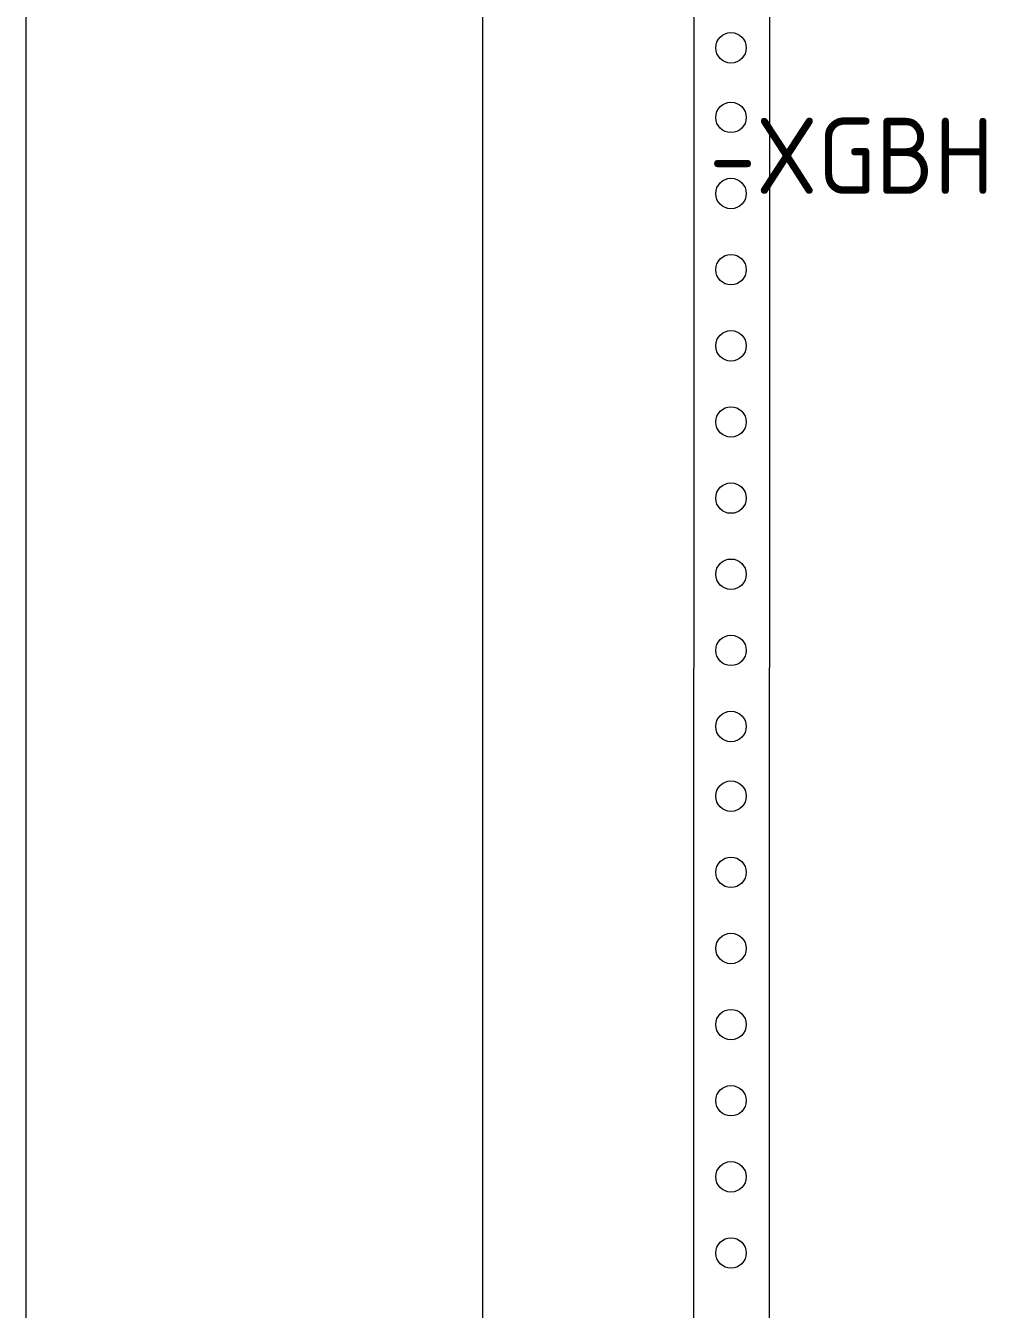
# Model space of a CAD drawing. Header units: millimetres. Extents: x 1880 to 4113, y 771 to 2990.
# Drawn here: x 2435.9 to 2688.2, y 1522.7 to 1859.9 of the extents above; entities that cross this region are included whole.
import ezdxf

# ---------------------------------------------------------------- set-up
doc = ezdxf.new("R2010")
doc.units = ezdxf.units.MM
for name, color, linetype in [('000-PI_TEXT', 7, 'Continuous'), ('002-PI-Kabelska kanalica', 150, 'Continuous'), ('004-PI-DIN Šina', 3, 'Continuous')]:
    doc.layers.add(name, color=color, linetype=linetype)
doc.styles.add('PI0', font='isocpeur.ttf', dxfattribs={"width": 0.9})

msp = doc.modelspace()

# ---------------------------------------------------------------- linework, layer by layer
at = {"layer": '002-PI-Kabelska kanalica', "color": 0, "linetype": 'ByBlock', "lineweight": 0}
for p, q in [((2435.95, 2624.72), (2435.95, 1193.72)), ((2555.95, 2624.72), (2555.95, 1193.72))]:
    msp.add_line(p, q, dxfattribs=at)
at = {"layer": '004-PI-DIN Šina', "color": 0, "linetype": 'ByBlock', "lineweight": 0}
for p, q in [((2611.7, 2621.13), (2611.18, 1193.72)), ((2631.18, 1193.72), (2631.7, 2621.13))]:
    msp.add_line(p, q, dxfattribs=at)
at = {"layer": '004-PI-DIN Šina', "color": 0, "linetype": 'ByBlock', "lineweight": 0, "ltscale": 0.01}
for centre in [(2621.18, 1854.08), (2621.18, 1835.79), (2621.18, 1815.79), (2621.18, 1815.79), (2621.18, 1795.79), (2621.18, 1775.79), (2621.18, 1755.79), (2621.18, 1735.79), (2621.18, 1715.79), (2621.18, 1695.79), (2621.18, 1675.79), (2621.18, 1657.49), (2621.18, 1637.49), (2621.18, 1637.49), (2621.18, 1617.49), (2621.18, 1597.49), (2621.18, 1577.49), (2621.18, 1557.49), (2621.18, 1537.49)]:
    msp.add_circle(centre, 4, dxfattribs=at)

# ---------------------------------------------------------------- texts
at = {"layer": '000-PI_TEXT', "color": 0, "linetype": 'ByBlock', "lineweight": 0, "style": 'PI0', "width": 0.9}
msp.add_text('-XGBH', height=20, dxfattribs=at).set_placement((2615.46, 1815.72))

doc.saveas('drawing.dxf')
